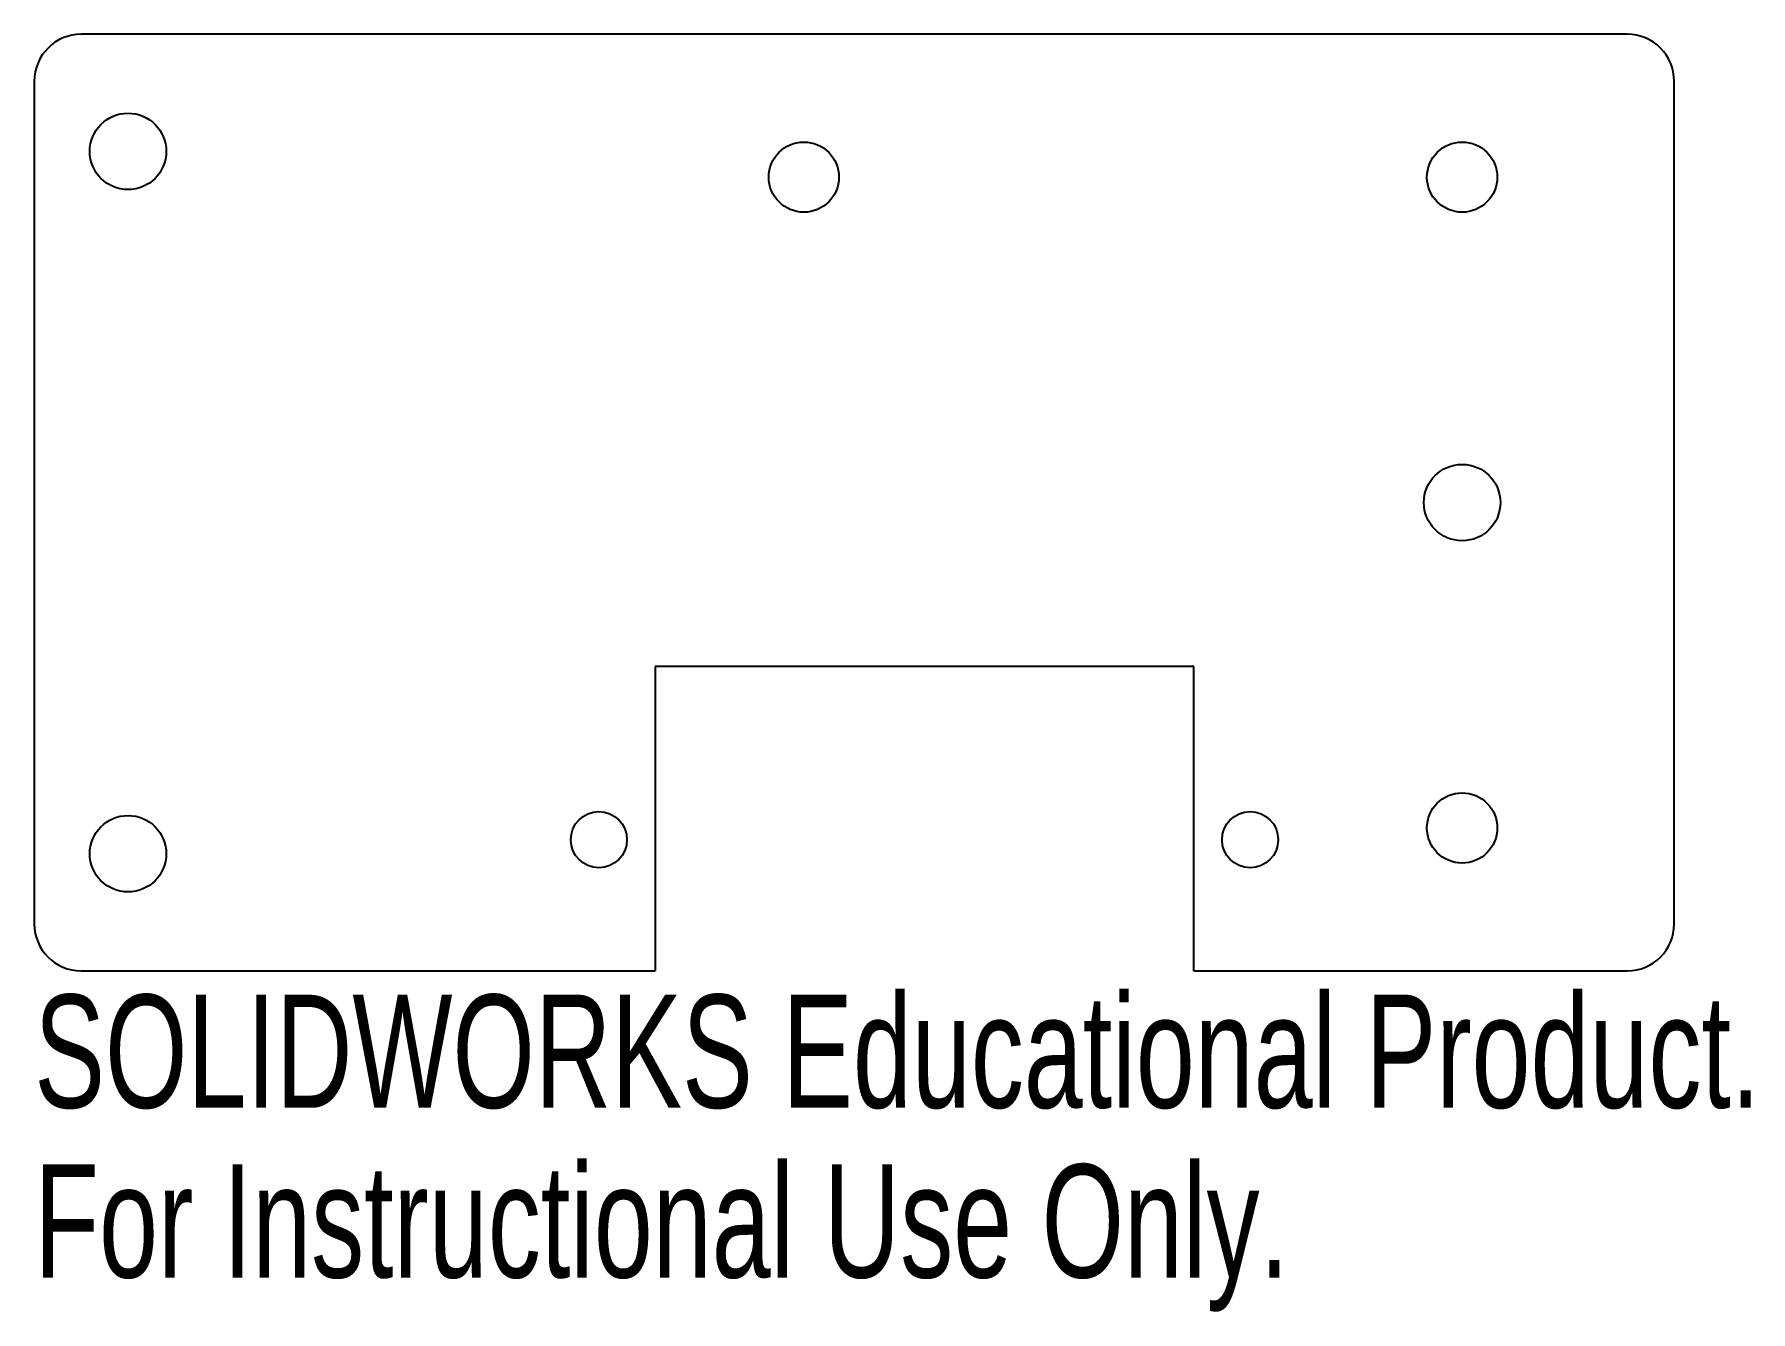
# Model space of a CAD drawing. Header units: millimetres. Extents: x -35 to 38.3, y -34.6 to 20.
import ezdxf

# ---------------------------------------------------------------- set-up
doc = ezdxf.new("R2010")
doc.units = ezdxf.units.MM
doc.styles.add('SLDTEXTSTYLE0', font='TXT', dxfattribs={"width": 0.7})

msp = doc.modelspace()

# ---------------------------------------------------------------- linework, layer by layer
at = {"color": 7, "linetype": 'Continuous', "lineweight": 25}
for p, q in [((33, 20), (-33, 20)), ((-35, 18), (-35, -18)), ((35, -18), (35, 18)), ((14.5, -7), (-8.5, -7)), ((-8.5, -7), (-8.5, -20)), ((14.5, -20), (14.5, -7)), ((-33, -20), (-8.5, -20)), ((14.5, -20), (33, -20))]:
    msp.add_line(p, q, dxfattribs=at)
for centre, radius in [((-31, 15), 1.632), ((-2.15, 13.9), 1.5), ((25.95, 13.9), 1.5), ((25.95, 0), 1.632), ((25.95, -13.9), 1.5), ((-31, -15), 1.632), ((-10.9, -14.4), 1.2), ((16.9, -14.4), 1.2)]:
    msp.add_circle(centre, radius, dxfattribs=at)
for centre, start, end in [((-33, 18), 90, 180), ((33, 18), 0, 90), ((-33, -18), 180, 270), ((33, -18), 270, 0)]:
    msp.add_arc(centre, 2, start, end, dxfattribs=at)

# ---------------------------------------------------------------- texts
at = {"color": 7, "linetype": 'Continuous', "char_height": 4.83362, "attachment_point": 1, "style": 'SLDTEXTSTYLE0'}
for s, insert in [('SOLIDWORKS Educational Product.', (-35, -21.02)), ('For Instructional Use Only.', (-35, -28.27))]:
    msp.add_mtext(s, dxfattribs=dict(at, insert=insert))

doc.saveas('drawing.dxf')
